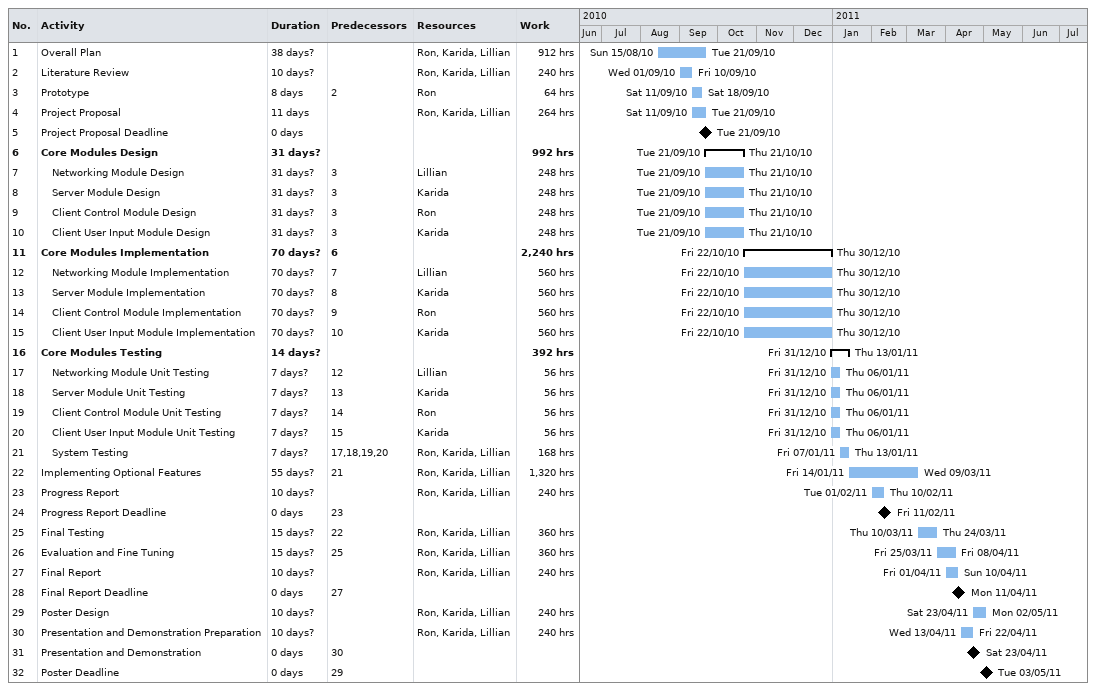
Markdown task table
| ID | Level | Task | Duration | Start | Finish | Predecessors | Resources | Work (h) |
|---|---|---|---|---|---|---|---|---|
| 1 | 1 | Overall Plan | 38d? | 2010-08-15 | 2010-09-21 |  | Ron, Karida, Lillian | 912 |
| 2 | 1 | Literature Review | 10d? | 2010-09-01 | 2010-09-10 |  | Ron, Karida, Lillian | 240 |
| 3 | 1 | Prototype | 8d | 2010-09-11 | 2010-09-18 | 2 | Ron | 64 |
| 4 | 1 | Project Proposal | 11d | 2010-09-11 | 2010-09-21 |  | Ron, Karida, Lillian | 264 |
| 5 | 1 | Project Proposal Deadline | 0d | 2010-09-21 | 2010-09-21 |  |  |  |
| 6 | 1 | **Core Modules Design** | 31d? | 2010-09-21 | 2010-10-21 |  |  | 992 |
| 7 | 2 | Networking Module Design | 31d? | 2010-09-21 | 2010-10-21 | 3 | Lillian | 248 |
| 8 | 2 | Server Module Design | 31d? | 2010-09-21 | 2010-10-21 | 3 | Karida | 248 |
| 9 | 2 | Client Control Module Design | 31d? | 2010-09-21 | 2010-10-21 | 3 | Ron | 248 |
| 10 | 2 | Client User Input Module Design | 31d? | 2010-09-21 | 2010-10-21 | 3 | Karida | 248 |
| 11 | 1 | **Core Modules Implementation** | 70d? | 2010-10-22 | 2010-12-30 | 6 |  | 2240 |
| 12 | 2 | Networking Module Implementation | 70d? | 2010-10-22 | 2010-12-30 | 7 | Lillian | 560 |
| 13 | 2 | Server Module Implementation | 70d? | 2010-10-22 | 2010-12-30 | 8 | Karida | 560 |
| 14 | 2 | Client Control Module Implementation | 70d? | 2010-10-22 | 2010-12-30 | 9 | Ron | 560 |
| 15 | 2 | Client User Input Module Implementation | 70d? | 2010-10-22 | 2010-12-30 | 10 | Karida | 560 |
| 16 | 1 | **Core Modules Testing** | 14d? | 2010-12-31 | 2011-01-13 |  |  | 392 |
| 17 | 2 | Networking Module Unit Testing | 7d? | 2010-12-31 | 2011-01-06 | 12 | Lillian | 56 |
| 18 | 2 | Server Module Unit Testing | 7d? | 2010-12-31 | 2011-01-06 | 13 | Karida | 56 |
| 19 | 2 | Client Control Module Unit Testing | 7d? | 2010-12-31 | 2011-01-06 | 14 | Ron | 56 |
| 20 | 2 | Client User Input Module Unit Testing | 7d? | 2010-12-31 | 2011-01-06 | 15 | Karida | 56 |
| 21 | 2 | System Testing | 7d? | 2011-01-07 | 2011-01-13 | 17, 18, 19, 20 | Ron, Karida, Lillian | 168 |
| 22 | 1 | Implementing Optional Features | 55d? | 2011-01-14 | 2011-03-09 | 21 | Ron, Karida, Lillian | 1320 |
| 23 | 1 | Progress Report | 10d? | 2011-02-01 | 2011-02-10 |  | Ron, Karida, Lillian | 240 |
| 24 | 1 | Progress Report Deadline | 0d | 2011-02-11 | 2011-02-11 | 23 |  |  |
| 25 | 1 | Final Testing | 15d? | 2011-03-10 | 2011-03-24 | 22 | Ron, Karida, Lillian | 360 |
| 26 | 1 | Evaluation and Fine Tuning | 15d? | 2011-03-25 | 2011-04-08 | 25 | Ron, Karida, Lillian | 360 |
| 27 | 1 | Final Report | 10d? | 2011-04-01 | 2011-04-10 |  | Ron, Karida, Lillian | 240 |
| 28 | 1 | Final Report Deadline | 0d | 2011-04-11 | 2011-04-11 | 27 |  |  |
| 29 | 1 | Poster Design | 10d? | 2011-04-23 | 2011-05-02 |  | Ron, Karida, Lillian | 240 |
| 30 | 1 | Presentation and Demonstration Preparation | 10d? | 2011-04-13 | 2011-04-22 |  | Ron, Karida, Lillian | 240 |
| 31 | 1 | Presentation and Demonstration | 0d | 2011-04-23 | 2011-04-23 | 30 |  |  |
| 32 | 1 | Poster Deadline | 0d | 2011-05-03 | 2011-05-03 | 29 |  |  |
